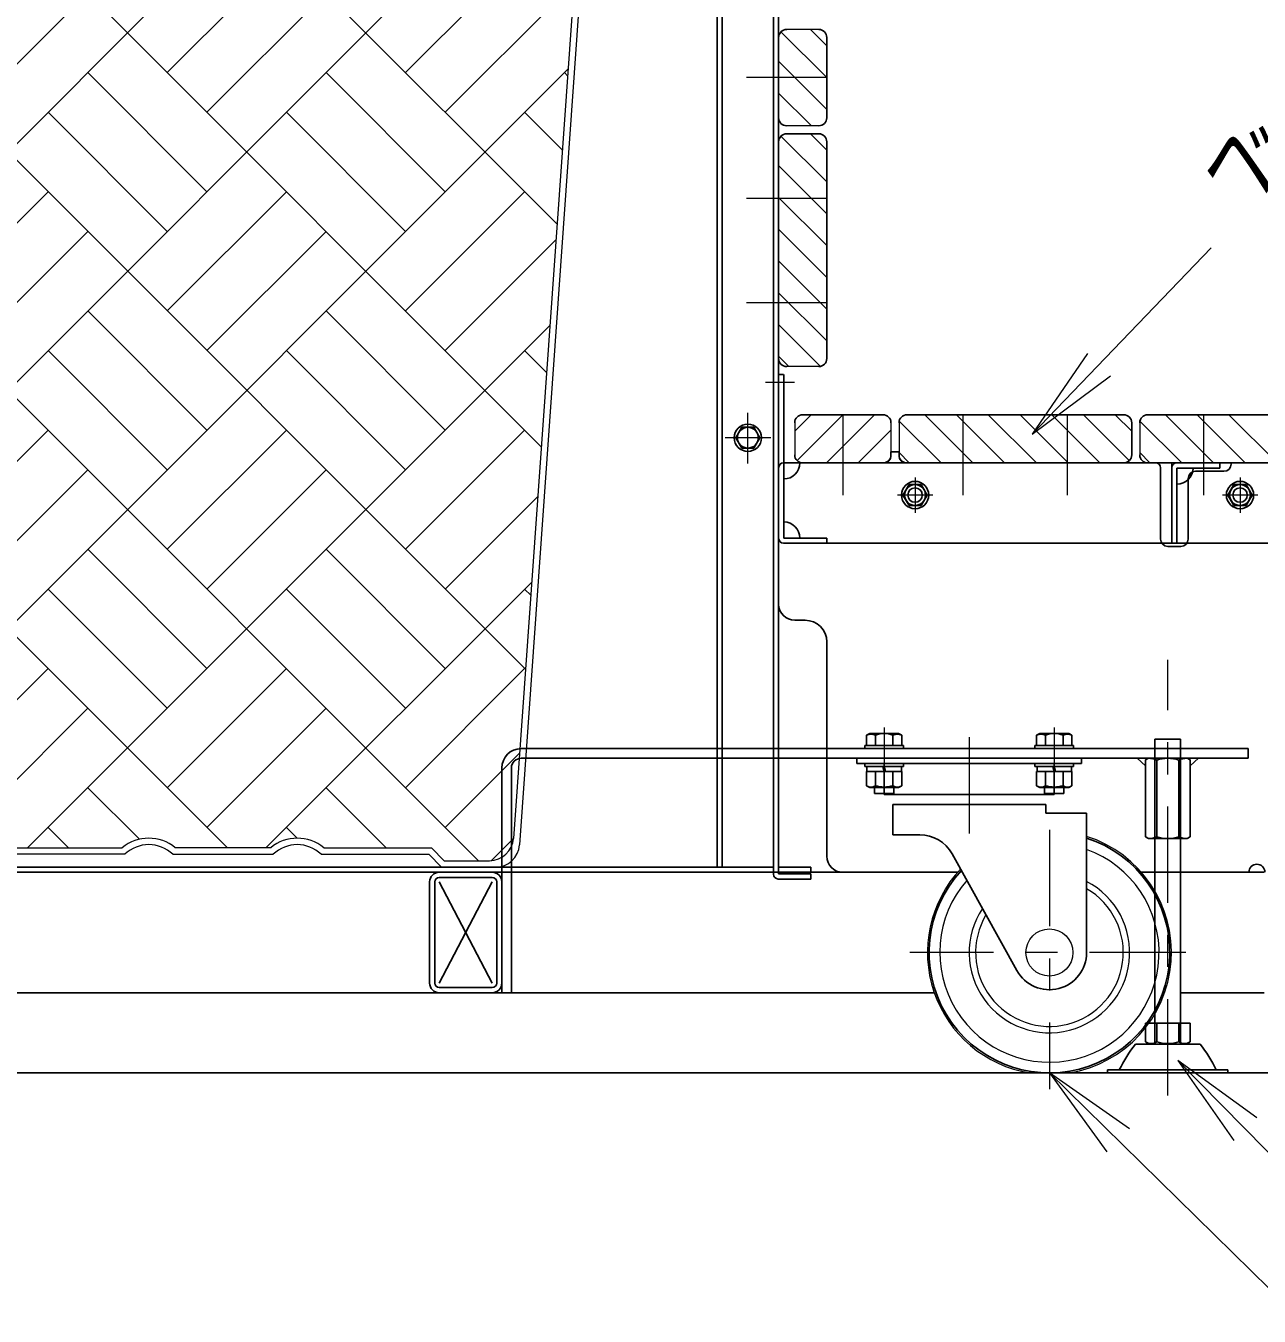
# Model space of a CAD drawing. Units: millimetres on the paper. Extents: x -385 to 420, y 0 to 267.
# Drawn here: x -107.32 to -68.89, y 37.72 to 77.91 of the extents above; entities that cross this region are included whole.
import ezdxf

# ---------------------------------------------------------------- set-up
doc = ezdxf.new("R2010")
doc.units = ezdxf.units.MM
doc.linetypes.add('USER2', pattern=[6, 3, -1, 1, -1])
doc.linetypes.add('USER3', pattern=[8, 3, -1, 1, -1, 1, -1])
doc.layers.add('1_20', color=7, linetype='Continuous', lineweight=25)
doc.styles.add('ＭＳ ゴシック', font='')
doc.styles.get('ＭＳ ゴシック').set_extended_font_data('MS Gothic')

# ---------------------------------------------------------------- blocks, each defined once
blk = doc.blocks.new('open_arrow')
at = {"color": 0, "linetype": 'Continuous', "lineweight": -2}
blk.add_lwpolyline([(7.5, 1.25), (0, 0), (7.5, -1.25)], dxfattribs=at)

msp = doc.modelspace()

# ---------------------------------------------------------------- linework, layer by layer
at = {"layer": '1_20'}
for p, q in [((-84.019, 96.059), (-84.019, 51.489)), ((-83.859, 96.049), (-83.859, 51.499)), ((-85.779, 51.709), (-85.779, 94.959)), ((-85.619, 51.709), (-85.619, 94.959)), ((-85.007, 65.409), (-85.195, 65.084)), ((-84.632, 65.409), (-85.007, 65.409)), ((-84.444, 65.084), (-84.632, 65.409)), ((-85.195, 65.084), (-85.007, 64.759)), ((-85.007, 64.759), (-84.632, 64.759)), ((-84.632, 64.759), (-84.444, 65.084)), ((-79.797, 63.624), (-79.985, 63.299)), ((-79.422, 63.624), (-79.797, 63.624)), ((-79.234, 63.299), (-79.422, 63.624)), ((-69.672, 63.624), (-69.86, 63.299)), ((-69.297, 63.624), (-69.672, 63.624)), ((-69.109, 63.299), (-69.297, 63.624)), ((-79.985, 63.299), (-79.797, 62.974)), ((-79.422, 62.974), (-79.234, 63.299)), ((-69.86, 63.299), (-69.672, 62.974)), ((-69.297, 62.974), (-69.109, 63.299)), ((-79.797, 62.974), (-79.422, 62.974)), ((-69.672, 62.974), (-69.297, 62.974)), ((-81.12, 55.817), (-81.022, 55.874)), ((-80.122, 55.874), (-81.022, 55.874)), ((-80.023, 55.817), (-80.122, 55.874)), ((-75.82, 55.817), (-75.722, 55.874)), ((-74.822, 55.874), (-75.722, 55.874)), ((-74.723, 55.817), (-74.822, 55.874)), ((-81.172, 55.499), (-79.972, 55.499)), ((-81.172, 55.399), (-81.172, 55.499)), ((-81.12, 55.499), (-81.12, 55.817)), ((-80.846, 55.499), (-80.846, 55.817)), ((-80.297, 55.499), (-80.297, 55.817)), ((-80.023, 55.499), (-80.023, 55.817)), ((-79.972, 55.499), (-79.972, 55.399)), ((-75.872, 55.499), (-74.672, 55.499)), ((-75.872, 55.399), (-75.872, 55.499)), ((-75.82, 55.499), (-75.82, 55.817)), ((-75.546, 55.499), (-75.546, 55.817)), ((-74.997, 55.499), (-74.997, 55.817)), ((-74.723, 55.499), (-74.723, 55.817)), ((-74.672, 55.499), (-74.672, 55.399)), ((-72.134, 46.199), (-72.134, 55.699)), ((-71.334, 55.699), (-72.134, 55.699)), ((-71.334, 46.199), (-71.334, 55.699)), ((-91.884, 55.399), (-69.234, 55.399)), ((-91.884, 55.099), (-69.234, 55.099)), ((-74.422, 55.099), (-81.422, 55.099)), ((-81.422, 55.099), (-81.422, 54.939)), ((-81.172, 55.399), (-79.972, 55.399)), ((-75.872, 55.399), (-74.672, 55.399)), ((-74.422, 55.099), (-74.422, 54.939)), ((-72.69, 55.099), (-72.427, 54.861)), ((-72.334, 55.099), (-72.427, 55.046)), ((-71.135, 55.099), (-72.334, 55.099)), ((-71.135, 55.099), (-71.042, 55.046)), ((-70.779, 55.099), (-71.042, 54.861)), ((-69.234, 55.099), (-69.234, 55.399)), ((-92.484, 47.799), (-92.484, 54.799)), ((-92.184, 47.799), (-92.184, 54.799)), ((-74.422, 54.939), (-81.422, 54.939)), ((-79.972, 54.939), (-81.172, 54.939)), ((-81.172, 54.839), (-81.172, 54.939)), ((-79.972, 54.839), (-81.172, 54.839)), ((-80.023, 54.689), (-81.12, 54.689)), ((-81.12, 54.689), (-81.12, 54.246)), ((-81.109, 54.839), (-80.034, 54.839)), ((-81.109, 54.689), (-81.109, 54.839)), ((-81.109, 54.689), (-80.034, 54.689)), ((-80.846, 54.689), (-80.846, 54.246)), ((-80.572, 54.689), (-80.612, 54.839)), ((-80.572, 54.939), (-80.572, 53.967)), ((-80.531, 54.689), (-80.572, 54.839)), ((-80.297, 54.689), (-80.297, 54.246)), ((-80.034, 54.689), (-80.034, 54.839)), ((-80.023, 54.689), (-80.023, 54.246)), ((-79.972, 54.939), (-79.972, 54.839)), ((-74.672, 54.939), (-75.872, 54.939)), ((-75.872, 54.839), (-75.872, 54.939)), ((-74.672, 54.839), (-75.872, 54.839)), ((-74.723, 54.689), (-75.82, 54.689)), ((-75.82, 54.689), (-75.82, 54.246)), ((-75.809, 54.839), (-74.734, 54.839)), ((-75.809, 54.689), (-75.809, 54.839)), ((-75.809, 54.689), (-74.734, 54.689)), ((-75.546, 54.689), (-75.546, 54.246)), ((-75.272, 54.689), (-75.312, 54.839)), ((-75.272, 54.939), (-75.272, 53.967)), ((-75.231, 54.689), (-75.272, 54.839)), ((-74.997, 54.689), (-74.997, 54.246)), ((-74.734, 54.689), (-74.734, 54.839)), ((-74.723, 54.689), (-74.723, 54.246)), ((-74.672, 54.939), (-74.672, 54.839)), ((-72.427, 55.046), (-72.427, 52.653)), ((-72.081, 55.046), (-72.081, 52.653)), ((-71.388, 55.046), (-71.388, 52.653)), ((-71.042, 55.046), (-71.042, 52.653)), ((-81.12, 54.246), (-81.022, 54.189)), ((-81.022, 54.189), (-80.122, 54.189)), ((-80.872, 54.189), (-80.872, 53.999)), ((-80.872, 53.999), (-80.272, 53.999)), ((-75.272, 53.967), (-80.572, 53.967)), ((-80.272, 54.189), (-80.272, 53.999)), ((-80.023, 54.246), (-80.122, 54.189)), ((-75.82, 54.246), (-75.722, 54.189)), ((-75.722, 54.189), (-74.822, 54.189)), ((-75.572, 54.189), (-75.572, 53.999)), ((-75.572, 53.999), (-74.972, 53.999)), ((-74.972, 54.189), (-74.972, 53.999)), ((-74.723, 54.246), (-74.822, 54.189)), ((-75.538, 53.655), (-80.305, 53.655)), ((-80.305, 53.655), (-80.305, 52.718)), ((-75.538, 53.655), (-75.538, 53.387)), ((-74.263, 53.387), (-75.538, 53.387)), ((-74.263, 49.049), (-74.263, 53.387)), ((-79.465, 52.718), (-80.305, 52.718)), ((-72.334, 52.599), (-72.427, 52.653)), ((-71.135, 52.599), (-71.042, 52.653)), ((-71.135, 52.599), (-72.334, 52.599)), ((-78.452, 52.122), (-76.435, 48.487)), ((-131.699, 51.709), (-84.019, 51.709)), ((-131.699, 51.549), (-84.019, 51.549)), ((-78.283, 51.549), (-94.734, 51.549)), ((-94.434, 51.549), (-92.784, 51.549)), ((-83.859, 51.709), (-82.859, 51.709)), ((-83.859, 51.499), (-82.859, 51.499)), ((-82.859, 51.709), (-82.859, 51.549)), ((-82.859, 51.499), (-82.859, 51.339)), ((-68.734, 51.549), (-72.56, 51.549)), ((-94.734, 48.099), (-94.734, 51.249)), ((-94.574, 48.099), (-94.574, 51.249)), ((-94.434, 51.389), (-92.784, 51.389)), ((-94.434, 51.249), (-92.784, 48.099)), ((-92.784, 51.249), (-94.434, 48.099)), ((-92.644, 48.099), (-92.644, 51.249)), ((-92.484, 48.099), (-92.484, 51.249)), ((-83.869, 51.339), (-82.859, 51.339)), ((-94.434, 47.959), (-92.784, 47.959)), ((-79.01, 47.799), (-131.709, 47.799)), ((-94.434, 47.799), (-92.784, 47.799)), ((-68.734, 47.799), (-71.334, 47.799)), ((-71.042, 46.849), (-72.427, 46.849)), ((-72.427, 46.849), (-72.427, 46.267)), ((-72.081, 46.849), (-72.081, 46.267)), ((-71.388, 46.849), (-71.388, 46.267)), ((-71.042, 46.849), (-71.042, 46.267)), ((-72.427, 46.267), (-72.309, 46.199)), ((-71.042, 46.267), (-71.159, 46.199)), ((-70.726, 46.199), (-72.743, 46.199)), ((-72.309, 46.199), (-71.159, 46.199)), ((-157.109, 45.299), (-57.859, 45.299)), ((-69.859, 45.399), (-73.609, 45.399)), ((-73.609, 45.299), (-73.609, 45.399)), ((-69.859, 45.299), (-73.609, 45.299)), ((-69.859, 45.299), (-69.859, 45.399))]:
    msp.add_line(p, q, dxfattribs=at)
at = {"layer": '1_20', "lineweight": 13}
for p, q in [((-89.234, 93.267), (-92.121, 52.606)), ((-89.035, 93.253), (-91.935, 52.406)), ((-94.515, 87.328), (-123.971, 57.871)), ((-91.747, 57.871), (-121.318, 87.442)), ((-90.763, 71.736), (-106.414, 87.387)), ((-91.255, 64.804), (-113.44, 86.988)), ((-93.21, 51.909), (-125.867, 84.566)), ((-89.852, 84.566), (-122.509, 51.909)), ((-99.197, 80.17), (-102.91, 76.458)), ((-91.773, 80.17), (-95.485, 76.458)), ((-105.385, 78.933), (-109.097, 75.221)), ((-97.96, 78.933), (-101.672, 75.221)), ((-90.535, 78.933), (-94.248, 75.221)), ((-101.035, 52.309), (-125.299, 76.574)), ((-90.419, 76.574), (-114.684, 52.309)), ((-101.672, 72.746), (-105.385, 76.458)), ((-94.248, 72.746), (-97.96, 76.458)), ((-90.435, 76.357), (-90.535, 76.458)), ((-102.91, 71.508), (-106.622, 75.221)), ((-95.485, 71.508), (-99.197, 75.221)), ((-90.599, 74.047), (-91.773, 75.221)), ((-106.622, 72.746), (-110.334, 69.033)), ((-99.197, 72.746), (-102.91, 69.033)), ((-91.773, 72.746), (-95.485, 69.033)), ((-105.385, 71.508), (-109.097, 67.796)), ((-97.96, 71.508), (-101.672, 67.796)), ((-90.798, 71.246), (-94.248, 67.796)), ((-75.959, 65.197), (-70.385, 70.994)), ((-101.672, 65.321), (-105.385, 69.033)), ((-94.248, 65.321), (-97.96, 69.033)), ((-90.987, 68.582), (-107.259, 52.309)), ((-102.91, 64.084), (-106.622, 67.796)), ((-95.485, 64.084), (-99.197, 67.796)), ((-91.091, 67.114), (-91.773, 67.796)), ((-106.622, 65.321), (-110.334, 61.609)), ((-99.197, 65.321), (-102.91, 61.609)), ((-91.773, 65.321), (-95.485, 61.609)), ((-105.385, 64.084), (-109.097, 60.371)), ((-97.96, 64.084), (-101.672, 60.371)), ((-91.365, 63.254), (-94.248, 60.371)), ((-101.672, 57.896), (-105.385, 61.609)), ((-94.248, 57.896), (-97.96, 61.609)), ((-102.91, 56.659), (-106.622, 60.371)), ((-91.554, 60.59), (-99.835, 52.309)), ((-95.485, 56.659), (-99.197, 60.371)), ((-91.583, 60.182), (-91.773, 60.371)), ((-106.622, 57.896), (-110.334, 54.184)), ((-99.197, 57.896), (-102.91, 54.184)), ((-91.773, 57.896), (-95.485, 54.184)), ((-105.385, 56.659), (-109.097, 52.947)), ((-97.96, 56.659), (-101.672, 52.947)), ((-91.933, 55.262), (-94.248, 52.947)), ((-103.776, 52.576), (-105.385, 54.184)), ((-96.085, 52.309), (-97.96, 54.184)), ((-105.985, 52.309), (-106.622, 52.947)), ((-98.86, 52.609), (-99.197, 52.947)), ((-111.408, 52.309), (-104.311, 52.309)), ((-99.686, 52.309), (-102.658, 52.309)), ((-98.033, 52.309), (-94.677, 52.309)), ((-94.677, 52.309), (-94.277, 51.909)), ((-92.122, 52.598), (-92.808, 51.912)), ((-104.234, 52.109), (-111.484, 52.109)), ((-102.734, 52.109), (-99.609, 52.109)), ((-98.109, 52.109), (-94.759, 52.109)), ((-94.759, 52.109), (-94.359, 51.709)), ((-94.277, 51.909), (-92.869, 51.909)), ((-123.036, 51.709), (-92.683, 51.709)), ((-71.419, 45.69), (-63.673, 37.794)), ((-75.422, 45.299), (-59.176, 29.343))]:
    msp.add_line(p, q, dxfattribs=at)
at = {"layer": '1_20', "color": 40, "lineweight": 13}
for p, q in [((-82.359, 76.299), (-83.786, 77.726)), ((-82.609, 77.799), (-83.609, 77.799)), ((-82.359, 77.289), (-82.869, 77.799)), ((-82.359, 75.309), (-83.859, 76.809)), ((-82.839, 74.799), (-83.859, 75.819)), ((-82.609, 74.799), (-83.609, 74.799)), ((-82.359, 73.049), (-83.786, 74.476)), ((-82.359, 74.039), (-82.869, 74.549)), ((-82.359, 72.059), (-83.859, 73.559)), ((-82.359, 71.069), (-83.859, 72.569)), ((-82.359, 70.079), (-83.859, 71.579)), ((-82.359, 69.09), (-83.859, 70.59)), ((-82.359, 68.1), (-83.859, 69.6)), ((-82.555, 67.305), (-83.859, 68.61)), ((-83.539, 67.299), (-83.859, 67.62)), ((-82.609, 67.299), (-83.609, 67.299)), ((-82.849, 65.799), (-83.359, 65.289)), ((-83.359, 65.549), (-83.359, 64.549)), ((-81.859, 65.799), (-83.286, 64.373)), ((-80.869, 65.799), (-82.369, 64.299)), ((-80.359, 65.549), (-80.359, 64.549)), ((-80.109, 65.549), (-80.109, 64.549)), ((-80.103, 65.604), (-78.799, 64.299)), ((-79.309, 65.799), (-77.809, 64.299)), ((-78.319, 65.799), (-76.819, 64.299)), ((-77.329, 65.799), (-75.829, 64.299)), ((-76.339, 65.799), (-74.839, 64.299)), ((-75.349, 65.799), (-73.849, 64.299)), ((-74.359, 65.799), (-72.933, 64.373)), ((-73.369, 65.799), (-72.859, 65.289)), ((-72.609, 65.549), (-72.609, 64.549)), ((-72.603, 65.604), (-71.299, 64.299)), ((-71.809, 65.799), (-70.309, 64.299)), ((-70.819, 65.799), (-69.319, 64.299)), ((-69.829, 65.799), (-68.329, 64.299)), ((-80.359, 65.319), (-81.38, 64.299)), ((-80.109, 64.62), (-79.789, 64.299)), ((-72.609, 64.62), (-72.289, 64.299))]:
    msp.add_line(p, q, dxfattribs=at)
at = {"layer": '1_20', "color": 40}
for p, q in [((-83.859, 75.049), (-83.859, 77.549)), ((-82.359, 75.049), (-82.359, 77.549)), ((-83.609, 74.549), (-82.609, 74.549)), ((-83.859, 67.549), (-83.859, 74.299)), ((-82.359, 67.549), (-82.359, 74.299)), ((-80.609, 65.799), (-83.109, 65.799)), ((-79.859, 65.799), (-73.109, 65.799)), ((-72.859, 64.549), (-72.859, 65.549)), ((-72.359, 65.799), (-65.609, 65.799)), ((-80.359, 64.649), (-80.359, 64.524)), ((-80.359, 64.649), (-80.109, 64.649)), ((-80.109, 64.649), (-80.109, 64.524)), ((-83.859, 59.899), (-83.859, 64.149)), ((-83.709, 64.299), (-80.584, 64.299)), ((-80.609, 64.299), (-83.109, 64.299)), ((-79.884, 64.299), (-72.109, 64.299)), ((-79.859, 64.299), (-73.109, 64.299)), ((-72.359, 64.299), (-65.609, 64.299)), ((-71.959, 64.149), (-71.959, 61.924)), ((-69.984, 64.039), (-70.874, 64.039)), ((-69.759, 64.299), (-65.584, 64.299)), ((-69.759, 64.264), (-69.759, 64.299)), ((-71.099, 63.814), (-71.099, 61.924)), ((-71.734, 61.699), (-71.324, 61.699)), ((-83.034, 59.399), (-83.359, 59.399)), ((-82.359, 52.049), (-82.359, 58.724))]:
    msp.add_line(p, q, dxfattribs=at)
at = {"layer": '1_20', "color": 40, "linetype": 'USER2', "lineweight": 13}
for p, q in [((-82.359, 76.299), (-84.859, 76.299)), ((-84.859, 72.549), (-82.359, 72.549)), ((-84.859, 69.299), (-82.359, 69.299)), ((-81.859, 65.799), (-81.859, 63.299)), ((-78.109, 63.299), (-78.109, 65.799)), ((-74.859, 63.299), (-74.859, 65.799)), ((-70.609, 63.299), (-70.609, 65.799))]:
    msp.add_line(p, q, dxfattribs=at)
at = {"layer": '1_20', "color": 2, "linetype": 'USER3', "lineweight": 13}
msp.add_line((-83.363, 66.799), (-84.265, 66.799), dxfattribs=at)
at = {"layer": '1_20', "color": 2}
for p, q in [((-83.859, 61.949), (-83.859, 67.049)), ((-83.709, 67.049), (-83.859, 67.049)), ((-83.699, 61.959), (-83.699, 67.049)), ((-83.199, 64.299), (-71.609, 64.299)), ((-71.609, 64.299), (-71.609, 61.799)), ((-70.109, 64.299), (-71.459, 64.299)), ((-70.109, 64.139), (-71.449, 64.139)), ((-71.449, 64.139), (-71.449, 61.799)), ((-70.109, 64.299), (-70.109, 64.139)), ((-70.109, 64.299), (-61.859, 64.299)), ((-82.359, 61.959), (-83.699, 61.959)), ((-82.359, 61.799), (-82.359, 61.959)), ((-82.359, 61.799), (-83.709, 61.799)), ((-82.359, 61.799), (-61.019, 61.799)), ((-71.449, 61.799), (-71.609, 61.799))]:
    msp.add_line(p, q, dxfattribs=at)
at = {"layer": '1_20', "linetype": 'USER2', "lineweight": 13}
for p, q in [((-84.819, 64.278), (-84.819, 65.86)), ((-84.104, 65.084), (-85.528, 65.084)), ((-79.609, 63.849), (-79.609, 62.749)), ((-79.609, 63.849), (-79.609, 62.749)), ((-69.484, 63.849), (-69.484, 62.749)), ((-69.484, 63.849), (-69.484, 62.749)), ((-79.059, 63.299), (-80.159, 63.299)), ((-79.059, 63.299), (-80.159, 63.299)), ((-68.934, 63.299), (-70.034, 63.299)), ((-68.934, 63.299), (-70.034, 63.299)), ((-71.734, 44.599), (-71.734, 58.164)), ((-80.572, 56.06), (-80.572, 54.255)), ((-75.272, 56.06), (-75.272, 54.255)), ((-77.922, 55.752), (-77.922, 51.952)), ((-75.422, 52.866), (-75.422, 44.798)), ((-71.169, 49.049), (-79.77, 49.049))]:
    msp.add_line(p, q, dxfattribs=at)
at = {"layer": '1_20'}
for centre, radius in [((-84.819, 65.084), 0.425), ((-84.819, 65.084), 0.325), ((-79.609, 63.299), 0.425), ((-79.609, 63.299), 0.325), ((-79.609, 63.299), 0.225), ((-79.609, 63.299), 0.225), ((-69.484, 63.299), 0.425), ((-69.484, 63.299), 0.325), ((-69.484, 63.299), 0.225), ((-69.484, 63.299), 0.225)]:
    msp.add_circle(centre, radius, dxfattribs=at)
at = {"layer": '1_20', "lineweight": 13}
msp.add_circle((-75.422, 49.049), 0.734, dxfattribs=at)
at = {"layer": '1_20', "color": 40}
for centre, radius, start, end in [((-83.609, 77.549), 0.25, 90, 180), ((-82.609, 77.549), 0.25, 0, 90), ((-83.609, 75.049), 0.25, 180, 270), ((-82.609, 75.049), 0.25, 270, 0), ((-83.609, 74.299), 0.25, 90, 180), ((-82.609, 74.299), 0.25, 0, 90), ((-82.609, 74.299), 0.25, 0, 90), ((-83.609, 67.549), 0.25, 180, 270), ((-82.609, 67.549), 0.25, 270, 0), ((-83.109, 65.549), 0.25, 90, 180), ((-80.609, 65.549), 0.25, 0, 90), ((-79.859, 65.549), 0.25, 90, 180), ((-73.109, 65.549), 0.25, 0, 90), ((-73.109, 65.549), 0.25, 0, 90), ((-72.359, 65.549), 0.25, 90, 180), ((-83.109, 64.549), 0.25, 180, 270), ((-80.609, 64.549), 0.25, 270, 0), ((-80.584, 64.524), 0.225, 270, 0), ((-79.859, 64.549), 0.25, 180, 270), ((-79.884, 64.524), 0.225, 180, 270), ((-73.109, 64.549), 0.25, 270, 0), ((-72.359, 64.549), 0.25, 180, 270), ((-83.709, 64.149), 0.15, 90, 180), ((-72.109, 64.149), 0.15, 0, 90), ((-70.874, 63.814), 0.225, 90, 180), ((-69.984, 64.264), 0.225, 270, 0), ((-71.734, 61.924), 0.225, 180, 270), ((-71.324, 61.924), 0.225, 270, 0), ((-83.359, 59.899), 0.5, 180, 270), ((-83.034, 58.724), 0.675, 0, 90), ((-81.859, 52.049), 0.5, 180, 270), ((-68.959, 51.549), 0.25, 0, 180)]:
    msp.add_arc(centre, radius, start, end, dxfattribs=at)
at = {"layer": '1_20', "color": 2}
for centre, radius, start, end in [((-83.699, 64.299), 0.5, 270, 0), ((-71.459, 64.149), 0.15, 90, 180), ((-71.449, 64.139), 0.5, 270, 0), ((-83.699, 61.959), 0.5, 0, 90), ((-83.709, 61.949), 0.15, 180, 270)]:
    msp.add_arc(centre, radius, start, end, dxfattribs=at)
at = {"layer": '1_20'}
for centre, radius, start, end in [((-80.572, 55.185), 0.69, 66.5735, 113.4265), ((-75.272, 55.185), 0.69, 66.5735, 113.4265), ((-80.983, 55.58), 0.274, 60, 120), ((-80.16, 55.58), 0.274, 60, 120), ((-75.683, 55.58), 0.274, 60, 120), ((-74.86, 55.58), 0.274, 60, 120), ((-91.884, 54.799), 0.6, 90, 180), ((-91.884, 54.799), 0.3, 90, 180), ((-72.334, 54.473), 0.626, 66.135, 90), ((-71.734, 53.953), 1.146, 72.412, 107.588), ((-71.135, 54.473), 0.626, 90.0001, 113.865), ((-80.983, 54.447), 0.243, 235.6159, 304.3841), ((-80.572, 55.111), 0.908, 252.4121, 287.5879), ((-80.16, 54.447), 0.243, 235.6159, 304.3841), ((-75.683, 54.447), 0.243, 235.6159, 304.3841), ((-75.272, 55.111), 0.908, 252.4121, 287.5879), ((-74.86, 54.447), 0.243, 235.6159, 304.3841), ((-79.465, 51.559), 1.159, 29.0344, 90), ((-72.334, 53.226), 0.626, 270, 293.865), ((-71.734, 53.745), 1.146, 252.412, 287.588), ((-71.135, 53.226), 0.626, 246.135, 270), ((-75.422, 49.049), 3.75, 137.0331, 72.0013), ((-94.434, 51.249), 0.3, 90, 180), ((-92.784, 51.249), 0.3, 0, 90), ((-83.869, 51.489), 0.15, 180, 270), ((-94.434, 51.249), 0.14, 90, 180), ((-92.784, 51.249), 0.14, 0, 90), ((-75.422, 49.049), 1.159, 209.0344, 0), ((-94.434, 48.099), 0.3, 180, 270), ((-94.434, 48.099), 0.14, 180, 270), ((-92.784, 48.099), 0.14, 270, 0), ((-92.784, 48.099), 0.3, 270, 0), ((-72.254, 46.52), 0.307, 235.6159, 304.3841), ((-71.734, 47.36), 1.146, 252.4121, 287.5879), ((-71.215, 46.52), 0.307, 235.6159, 304.3841), ((-68.444, 42.941), 5.395, 142.8409, 152.8879), ((-75.025, 42.941), 5.395, 27.1121, 37.1591)]:
    msp.add_arc(centre, radius, start, end, dxfattribs=at)
at = {"layer": '1_20', "lineweight": 13}
for centre, radius, start, end in [((-75.422, 49.049), 3.8, 279.3048, 72.2461), ((-103.484, 51.322), 1.288, 50.0844, 129.9156), ((-103.484, 51.322), 1.087, 46.3972, 133.6028), ((-98.859, 51.322), 1.288, 50.0844, 129.9156), ((-98.859, 51.322), 1.087, 46.3972, 133.6028), ((-92.869, 52.659), 0.75, 270, 355.9385), ((-92.683, 52.459), 0.75, 270, 355.9385), ((-75.422, 49.049), 3.416, 138.8631, 70.1713), ((-75.422, 49.049), 3.8, 136.7884, 260.6952), ((-75.422, 49.049), 2.5, 146.6472, 62.3872), ((-75.422, 49.049), 2.301, 149.2667, 59.7677)]:
    msp.add_arc(centre, radius, start, end, dxfattribs=at)

# ---------------------------------------------------------------- block references
at = {"layer": '1_20', "lineweight": 13, "xscale": 0.4, "yscale": 0.4}
for p, rotation in [((-75.959, 65.197), 46.1), ((-71.419, 45.69), 314.5), ((-75.422, 45.299), 315.5)]:
    msp.add_blockref('open_arrow', p, dxfattribs=dict(at, rotation=rotation))

# ---------------------------------------------------------------- texts
at = {"layer": '1_20', "insert": (-70.619, 73.644), "char_height": 2.199, "attachment_point": 4, "style": 'ＭＳ ゴシック'}
msp.add_mtext('\\T1.5;\\W0.75;ベンチ：ヒノキ\\~30ｔ', dxfattribs=at)

doc.saveas('drawing.dxf')
